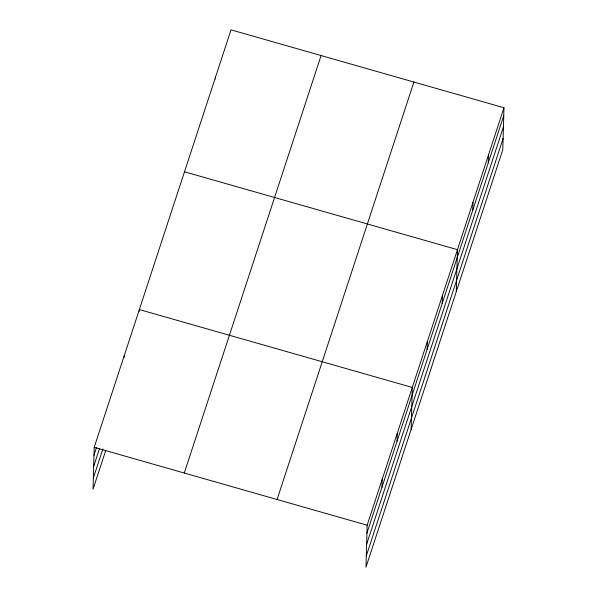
<?xml version="1.0" encoding="UTF-8"?>
<svg xmlns="http://www.w3.org/2000/svg" width="597" height="597" viewBox="0 0 597 597"><rect width="100%" height="100%" fill="white"/><g stroke="black" fill="none" stroke-linecap="round" stroke-linejoin="round"><path stroke-width="0.9" d="M503.972 107.744L367.155 525.218L365.983 567.15L502.801 149.675L503.972 107.744L231.017 29.85L94.199 447.325L93.028 489.256L105.759 450.399M124.251 357.23L124.295 355.484M139.295 311.306L139.347 309.559L412.303 387.453L411.132 429.385M215.465 78.908L215.51 77.162M381.983 487.159L382.207 479.294M397.035 441.235L397.259 433.37M427.139 349.387L427.355 341.529M442.183 303.47L442.407 295.605M456.287 291.612L457.459 249.68L184.495 171.794M472.742 210.234L472.966 202.368M488.249 162.914L488.465 155.056M93.975 455.19L96.58 447.243M93.662 466.429L99.453 448.772M93.341 478.018L102.893 448.869M184.272 473.033L321.089 55.551M277.075 499.51L413.9 82.035M366.939 533.076L503.756 115.602M366.625 544.322L503.443 126.848M366.297 555.904L503.114 138.429M94.199 447.325L367.155 525.218"/></g></svg>
